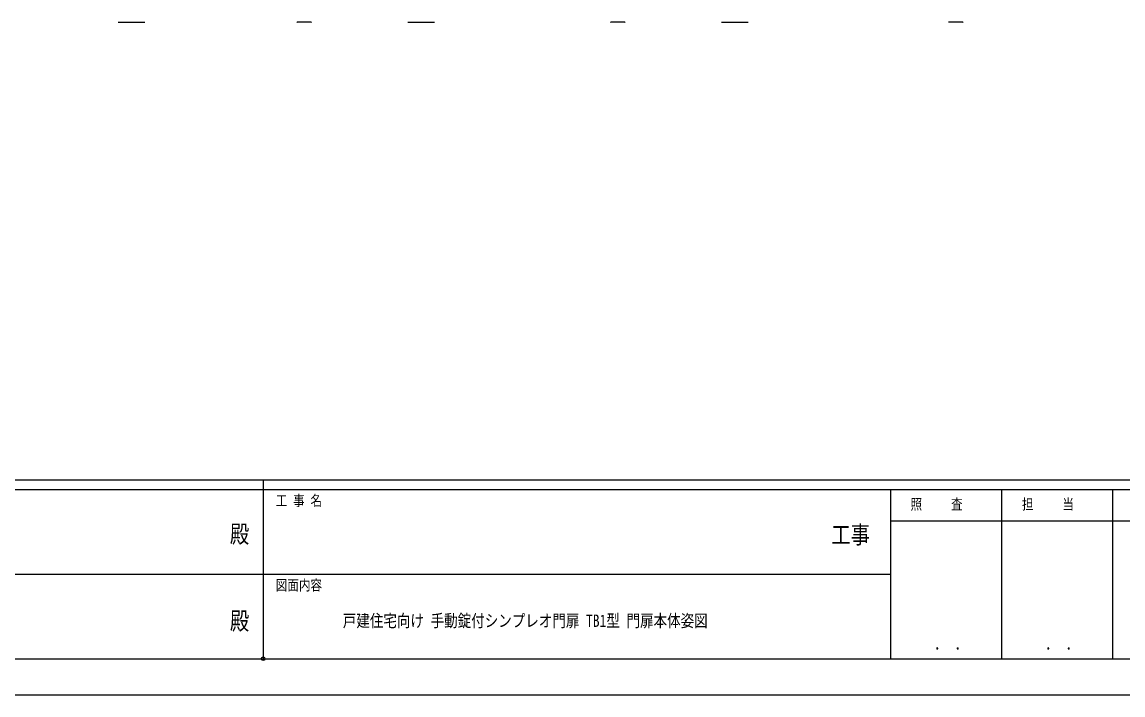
# Model space of a CAD drawing. Units: millimetres, scale not verified. Extents: x -8410 to 8410, y -5940 to 5940.
# Drawn here: x -1009 to 3553, y -5940 to -3153 of the extents above; entities that cross this region are included whole.
import ezdxf
from ezdxf.enums import TextEntityAlignment as Align

# ---------------------------------------------------------------- set-up
doc = ezdxf.new("R2010")
doc.units = ezdxf.units.MM
doc.header["$LTSCALE"] = 30
doc.header["$PDMODE"] = 32
doc.header["$PDSIZE"] = 15
for name, color, linetype in [('0-1_USER1', 3, 'Continuous'), ('0-3_YKK_A1', 4, 'Continuous'), ('0-5_YKK_ZWAK', 7, 'Continuous')]:
    doc.layers.add(name, color=color, linetype=linetype)
doc.styles.add('ＭＳ ゴシック', font='')
doc.styles.get('ＭＳ ゴシック').set_extended_font_data('MS Gothic')

msp = doc.modelspace()

# ---------------------------------------------------------------- linework, layer by layer
at = {"layer": '0-3_YKK_A1'}
for p, q in [((-609.33, -3153.5), (-500.59, -3153.5)), ((189.41, -3153.5), (130.67, -3153.5)), ((590.67, -3153.5), (699.41, -3153.5)), ((1489.41, -3153.5), (1430.67, -3153.5)), ((1890.67, -3153.5), (1999.41, -3153.5)), ((2889.41, -3153.5), (2830.67, -3153.5))]:
    msp.add_line(p, q, dxfattribs=at)
for centre, start, end in [((-609.33, -3152.5), 183, 270), ((-500.59, -3152.5), 270, 357), ((130.67, -3152.5), 183, 270), ((189.41, -3152.5), 270, 357), ((590.67, -3152.5), 183, 270), ((699.41, -3152.5), 270, 357), ((1430.67, -3152.5), 183, 270), ((1489.41, -3152.5), 270, 357), ((1890.67, -3152.5), 183, 270), ((1999.41, -3152.5), 270, 357), ((2830.67, -3152.5), 183, 270), ((2889.41, -3152.5), 270, 357)]:
    msp.add_arc(centre, 1, start, end, dxfattribs=at)
at = {"layer": '0-5_YKK_ZWAK'}
for p, q in [((7790.04, -5050), (-7809.96, -5050)), ((-9.96, -5050), (-9.96, -5790)), ((-9.96, -5090), (-2609.96, -5090)), ((2590.04, -5090), (-9.96, -5090)), ((3050.04, -5090), (3050.04, -5790)), ((3510.04, -5090), (3510.04, -5790)), ((3970.04, -5220), (2590.04, -5220)), ((-2594.96, -5440), (-9.96, -5440)), ((-9.96, -5440), (2590.04, -5440)), ((-2609.96, -5790), (-9.96, -5790)), ((-9.96, -5790), (2590.04, -5790)), ((2590.04, -5790), (3970.04, -5790))]:
    msp.add_line(p, q, dxfattribs=at)
msp.add_lwpolyline([(-8410, -5940), (8410, -5940), (8410, 5940), (-8410, 5940)], close=True, dxfattribs=at)
msp.add_lwpolyline([(3970.04, -5090), (2590.04, -5090), (2590.04, -5790)], dxfattribs=at)
msp.add_point((-9.96, -5790), dxfattribs=at)

# ---------------------------------------------------------------- texts
at = {"layer": '0-1_USER1', "style": 'ＭＳ ゴシック', "width": 0.8}
msp.add_text('戸建住宅向け 手動錠付シンプレオ門扉 TB1型 門扉本体姿図', height=51.32, dxfattribs=at).set_placement((320.62, -5673.44), align=Align.BOTTOM_LEFT)
at = {"layer": '0-5_YKK_ZWAK', "style": 'ＭＳ ゴシック', "width": 0.8}
for s, height, p in [('工 事 名', 43.99, (42.54, -5170)), ('照     査', 43.99, (2672.84, -5185)), ('担     当', 43.99, (3134.44, -5185)), ('殿', 73.31, (-147.33, -5331.67)), ('工事', 73.31, (2344.67, -5334.93)), ('図面内容', 43.99, (42.54, -5520)), ('殿', 73.31, (-147.33, -5691.67)), ('． ．', 51.83, (2770, -5768.7)), ('． ．', 51.83, (3230, -5768.7))]:
    msp.add_text(s, height=height, dxfattribs=at).set_placement(p, align=Align.BOTTOM_LEFT)

doc.saveas('drawing.dxf')
